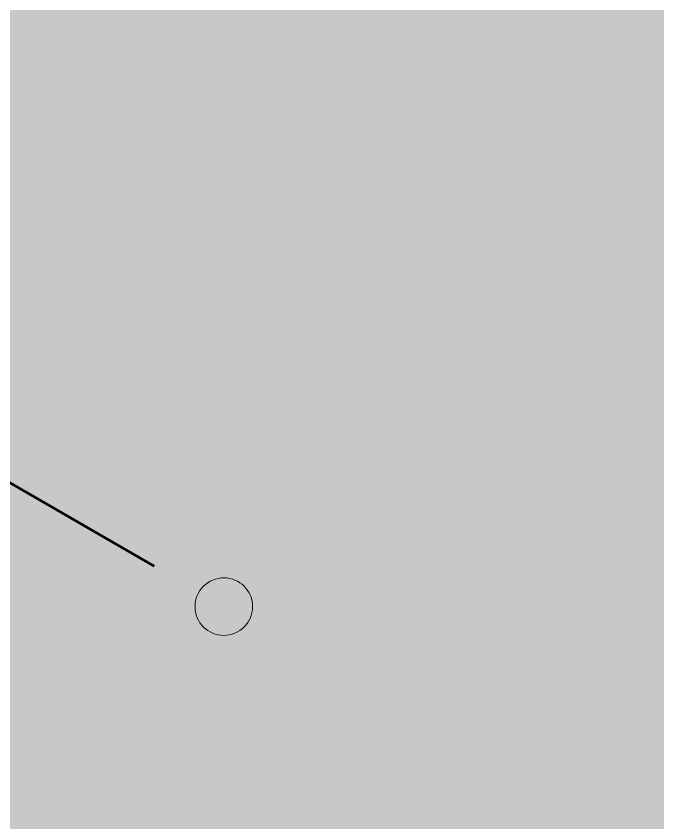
# Model space of a CAD drawing. Header units: millimetres. Extents: x -366 to 289, y -244 to 75.
# Drawn here: x -316.02 to -308.24, y -0.06 to 9.73 of the extents above; entities that cross this region are included whole.
import ezdxf

# ---------------------------------------------------------------- set-up
doc = ezdxf.new("R2010")
doc.units = ezdxf.units.MM
doc.header["$MEASUREMENT"] = 0
doc.layers.add('_U+56FE_U+5C42 1', color=7, linetype='Continuous')

# ---------------------------------------------------------------- blocks, each defined once
blk = doc.blocks.new('block 34')
at = {"layer": '_U+56FE_U+5C42 1', "true_color": 0xffffff}
h = blk.add_hatch(color=7, dxfattribs=at)
h.dxf.hatch_style = 2
h.paths.add_polyline_path([(-342.4661, 37.619), (-277.225, 37.619), (-277.225, -16.6587), (-342.4661, -16.6587)])
at = {"layer": '_U+56FE_U+5C42 1', "color": 1, "lineweight": 25, "true_color": 0xff1515}
blk.add_open_spline([(-338.8356, 37.583), (-338.8356, 37.583), (-281.2869, 37.583), (-281.2869, 37.583), (-279.0634, 37.583), (-277.261, 35.7806), (-277.261, 33.5571), (-277.261, 33.5571), (-277.261, -12.5969), (-277.261, -12.5969), (-277.261, -14.8203), (-279.0634, -16.6228), (-281.2869, -16.6228), (-281.2869, -16.6228), (-298.683, -16.6228), (-298.683, -16.6228), (-298.683, -16.6228), (-298.683, -7.0248), (-298.683, -7.0248), (-298.683, -7.0248), (-309.6707, -7.0248), (-309.6707, -7.0248), (-309.6707, -7.0248), (-309.6706, -16.6228), (-309.6706, -16.6228), (-309.6706, -16.6228), (-338.4042, -16.6228), (-338.4042, -16.6228), (-340.6277, -16.6228), (-342.4301, -14.8203), (-342.4301, -12.5969), (-342.4301, -12.5969), (-342.4301, 33.9885), (-342.4301, 33.9885), (-342.4301, 35.9737), (-340.8208, 37.583), (-338.8356, 37.583)], degree=3, knots=[0, 0, 0, 0, 1, 1, 1, 2, 2, 2, 3, 3, 3, 4, 4, 4, 5, 5, 5, 6, 6, 6, 7, 7, 7, 8, 8, 8, 9, 9, 9, 10, 10, 10, 11, 11, 11, 12, 12, 12, 12], dxfattribs=at)
blk = doc.blocks.new('block 33')
at = {"layer": '_U+56FE_U+5C42 1'}
blk.add_blockref('block 34', (0, 0), dxfattribs=at)
blk = doc.blocks.new('block 32')
at = {"layer": '_U+56FE_U+5C42 1'}
blk.add_blockref('block 33', (0, 0), dxfattribs=at)
blk = doc.blocks.new('block 31')
at = {"layer": '_U+56FE_U+5C42 1', "lineweight": 0}
blk.add_open_spline([(-338.8356, 37.583), (-338.8356, 37.583), (-281.2869, 37.583), (-281.2869, 37.583), (-279.0634, 37.583), (-277.261, 35.7806), (-277.261, 33.5571), (-277.261, 33.5571), (-277.261, -12.5969), (-277.261, -12.5969), (-277.261, -14.8203), (-279.0634, -16.6228), (-281.2869, -16.6228), (-281.2869, -16.6228), (-298.683, -16.6228), (-298.683, -16.6228), (-298.683, -16.6228), (-298.683, -7.0248), (-298.683, -7.0248), (-298.683, -7.0248), (-309.6707, -7.0248), (-309.6707, -7.0248), (-309.6707, -7.0248), (-309.6706, -16.6228), (-309.6706, -16.6228), (-309.6706, -16.6228), (-338.4042, -16.6228), (-338.4042, -16.6228), (-340.6277, -16.6228), (-342.4301, -14.8203), (-342.4301, -12.5969), (-342.4301, -12.5969), (-342.4301, 33.9885), (-342.4301, 33.9885), (-342.4301, 35.9737), (-340.8208, 37.583), (-338.8356, 37.583)], degree=3, knots=[0, 0, 0, 0, 1, 1, 1, 2, 2, 2, 3, 3, 3, 4, 4, 4, 5, 5, 5, 6, 6, 6, 7, 7, 7, 8, 8, 8, 9, 9, 9, 10, 10, 10, 11, 11, 11, 12, 12, 12, 12], dxfattribs=at)
at = {"layer": '_U+56FE_U+5C42 1'}
blk.add_blockref('block 32', (0, 0), dxfattribs=at)
blk = doc.blocks.new('block 30')
at = {"layer": '_U+56FE_U+5C42 1'}
blk.add_blockref('block 31', (0, 0), dxfattribs=at)
blk = doc.blocks.new('block 48')
at = {"layer": '_U+56FE_U+5C42 1', "color": 7, "lineweight": 25, "true_color": 0xffffff}
blk.add_open_spline([(-344.1526, 0.6114), (-344.1557, 2.089), (-344.1576, 3.5666), (-344.158, 5.0443), (-344.1583, 6.5384), (-344.1569, 8.0325), (-344.1556, 9.5266), (-344.1545, 10.8272), (-344.1534, 12.1278), (-344.1521, 13.4284), (-344.1508, 14.677), (-344.1494, 15.9256), (-344.148, 17.1742), (-344.1467, 18.2993), (-344.1456, 19.4244), (-344.1456, 20.5494), (-344.1456, 21.5608), (-344.1467, 22.5722), (-344.1457, 23.5836), (-344.1447, 24.5941), (-344.1417, 25.6047), (-344.1163, 26.6149), (-344.0962, 27.4106), (-344.0622, 28.2061), (-344.0025, 28.9998), (-343.9489, 29.7126), (-343.8746, 30.424), (-343.7736, 31.1317), (-343.6854, 31.75), (-343.5769, 32.3654), (-343.4367, 32.9742), (-343.3053, 33.5452), (-343.1461, 34.1103), (-342.9441, 34.6605), (-342.7668, 35.1436), (-342.5566, 35.6153), (-342.3046, 36.0642), (-342.0764, 36.4706), (-341.8141, 36.8583), (-341.5132, 37.2145), (-341.2258, 37.5548), (-340.9032, 37.8662), (-340.549, 38.136), (-340.1659, 38.4279), (-339.7458, 38.671), (-339.3066, 38.8691), (-338.8228, 39.0874), (-338.3157, 39.251), (-337.7997, 39.3735), (-337.2112, 39.5134), (-336.6112, 39.5998), (-336.0087, 39.652), (-335.3337, 39.7104), (-306.9735, 39.726), (-306.2969, 39.7091)], degree=3, knots=[0, 0, 0, 0, 1, 1, 1, 2, 2, 2, 3, 3, 3, 4, 4, 4, 5, 5, 5, 6, 6, 6, 7, 7, 7, 8, 8, 8, 9, 9, 9, 10, 10, 10, 11, 11, 11, 12, 12, 12, 13, 13, 13, 14, 14, 14, 15, 15, 15, 16, 16, 16, 17, 17, 17, 18, 18, 18, 18], dxfattribs=at)
blk = doc.blocks.new('block 38')
at = {"layer": '_U+56FE_U+5C42 1'}
blk.add_blockref('block 48', (0, 0), dxfattribs=at)
blk = doc.blocks.new('block 36')
at = {"layer": '_U+56FE_U+5C42 1'}
blk.add_blockref('block 38', (0, 0), dxfattribs=at)
blk = doc.blocks.new('block 468')
at = {"layer": '_U+56FE_U+5C42 1', "color": 18, "lineweight": 50, "true_color": 0x000000}
blk.add_lwpolyline([(-314.3491, 3.0566), (-316.9118, 4.5402)], dxfattribs=at)
at = {"layer": '_U+56FE_U+5C42 1', "lineweight": 0}
blk.add_open_spline([(-313.4041, 2.2335), (-313.5888, 2.178), (-313.7835, 2.2826), (-313.839, 2.4672), (-313.8946, 2.6518), (-313.79, 2.8465), (-313.6054, 2.9021), (-313.4208, 2.9577), (-313.2261, 2.8531), (-313.1705, 2.6684), (-313.1149, 2.4838), (-313.2195, 2.2891), (-313.4041, 2.2335)], degree=3, knots=[0, 0, 0, 0, 1, 1, 1, 2, 2, 2, 3, 3, 3, 4, 4, 4, 4], dxfattribs=at)
blk = doc.blocks.new('block 350')
at = {"layer": '_U+56FE_U+5C42 1'}
blk.add_blockref('block 468', (0, 0), dxfattribs=at)

msp = doc.modelspace()

# ---------------------------------------------------------------- block references
at = {"layer": '_U+56FE_U+5C42 1'}
for name in ['block 36', 'block 30', 'block 350']:
    msp.add_blockref(name, (0, 0), dxfattribs=at)

doc.saveas('drawing.dxf')
